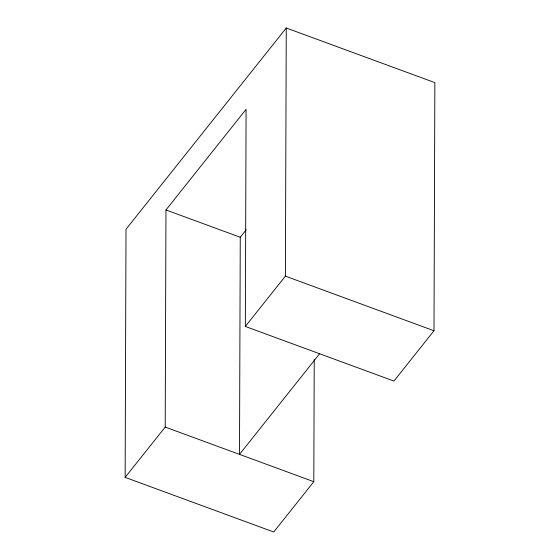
<?xml version="1.0" encoding="UTF-8"?>
<svg xmlns="http://www.w3.org/2000/svg" width="560" height="560" viewBox="0 0 560 560"><rect width="100%" height="100%" fill="white"/><g stroke="black" fill="none" stroke-linecap="round" stroke-linejoin="round"><path stroke-width="0.84" d="M125.139 477.379L126.007 229.243L286.265 28L434.861 82.621L433.993 330.757L393.925 381.073L245.336 326.452L246.092 109.326L165.963 209.951L165.207 427.07L125.139 477.379L273.735 532L313.803 481.691L314.223 359.611M245.336 326.452L285.397 276.136L286.265 28M246.218 229.782L240.261 237.258L239.505 454.377L319.634 353.759M165.963 209.951L240.674 237.412M285.397 276.136L433.993 330.757M165.207 427.07L313.803 481.691"/></g></svg>
